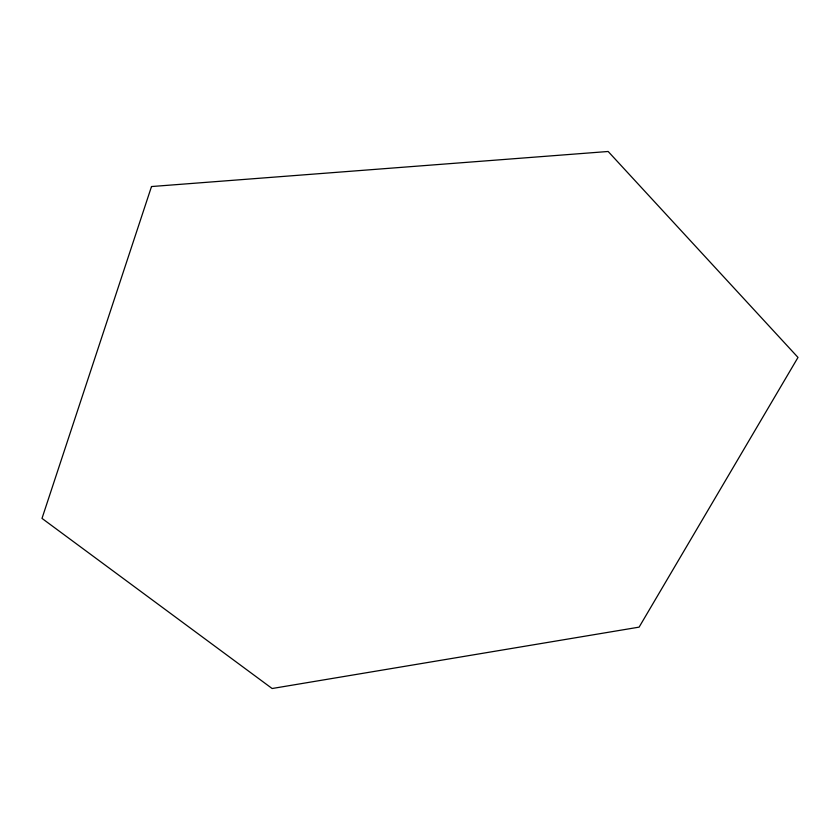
<?xml version="1.0" encoding="UTF-8"?>
<svg xmlns="http://www.w3.org/2000/svg" width="840" height="840" viewBox="0 0 840 840"><rect width="100%" height="100%" fill="white"/><g stroke="black" fill="none" stroke-linecap="round" stroke-linejoin="round"><path stroke-width="1.26" d="M151.505 186.543L42 518.395L272.129 688.517L639.114 627.134L798 357.431L608.16 151.484L151.505 186.543"/></g></svg>
